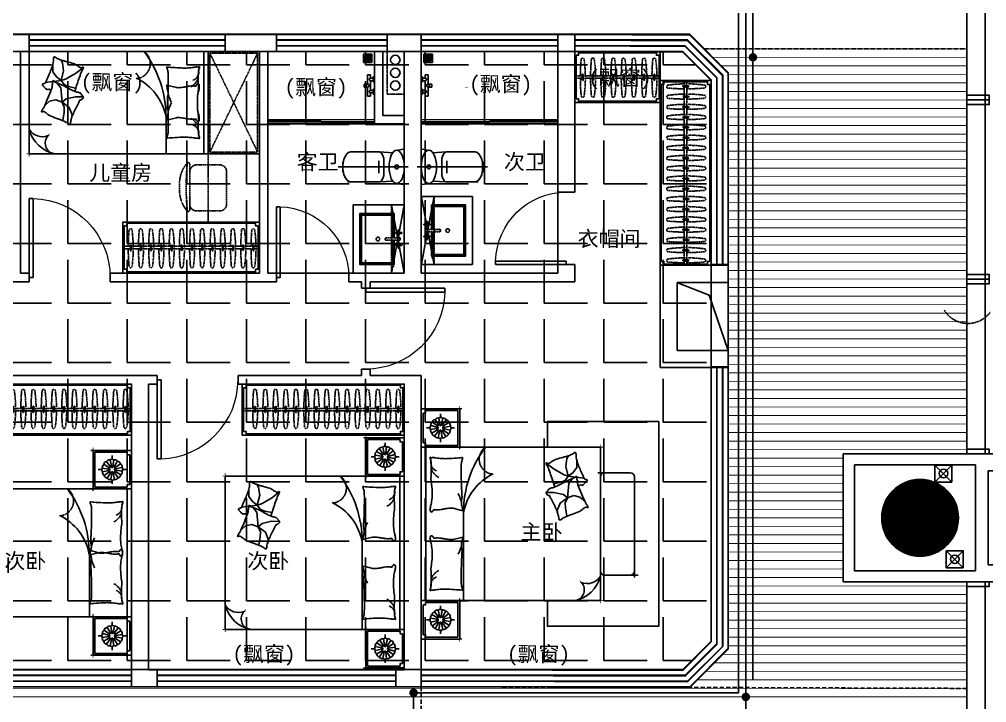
# Model space of a CAD drawing. Extents: x -284868 to 304789, y -137694 to 137894.
# Drawn here: x 17579 to 28925, y -31410 to -23398 of the extents above; entities that cross this region are included whole.
import ezdxf
from ezdxf.enums import TextEntityAlignment as Align

# ---------------------------------------------------------------- set-up
doc = ezdxf.new("R2010")
doc.units = 0
for name, pattern in [('AX-COMP-140B（200）$0$1#comfort_plan$0$DASH', [0.35, 0.25, -0.1]), ('AX-COMP-140B（200）$0$DASH', [0.35, 0.25, -0.1]), ('AX-COMP140B-Fur$0$AX-COMP140B-Fur$0$CONTINOUS', [0]), ('AX-COMP140B-Fur$0$AX-COMP140B-Fur$0$DASH', [0.35, 0.25, -0.1]), ('AX-COMP140B-Fur$0$AX-COMP140B-Fur$0$XU-140-SF-N1$0$DASH', [0.35, 0.25, -0.1]), ('AX-CORE140A-Fur$0$AX-CORE140A-Fur$0$D-140T-4P（2）家具$0$DASH', [0.35, 0.25, -0.1]), ('DASH', [0.35, 0.25, -0.1]), ('DASHDOT', [1, 0.5, -0.25, 0, -0.25]), ('DASHED', [0.75, 0.5, -0.25])]:
    doc.linetypes.add(name, pattern=pattern)
doc.layers.get('0').update_dxf_attribs({"linetype": 'CONTINUOUS'})
for name, color, linetype in [('0-墙', 4, 'CONTINUOUS'), ('0-底图', 251, 'CONTINUOUS'), ('0-建筑外轮廓', 8, 'CONTINUOUS'), ('0-建筑柱体', 251, 'CONTINUOUS'), ('0-消防栓(给排水)', 9, 'CONTINUOUS'), ('0-窗', 11, 'CONTINUOUS'), ('0-非设计区域', 251, 'CONTINUOUS'), ('C-天花灯具', 3, 'CONTINUOUS'), ('WIRE-照明', 130, 'CONTINUOUS')]:
    doc.layers.add(name, color=color, linetype=linetype)
doc.styles.add('_TCH_DYN', font='')
doc.styles.add('_TCH_WINDOW', font='simplex.shx', dxfattribs={"height": 3.5, "bigfont": 'hztxt.shx'})
doc.styles.get('_TCH_DYN').set_extended_font_data('SimSun')

# ---------------------------------------------------------------- blocks, each defined once
blk = doc.blocks.new('1330000110023AX-COMP140B-Fur$0$AX-COMP140B-Fur$0$111110111022110811071652A$C643C1FD2053066')
for points in [[(28, 343, -0.263368), (0, 361, -0.494818), (9, 380, -0.049225), (27, 382, -0.036831), (51, 380, -0.031893), (89, 372, 0.035782), (122, 365, 0.032941), (212, 359, 0.026564), (323, 365, 0.017905), (361, 370, -0.033397), (381, 373, -0.03204), (418, 372, 0.018442), (482, 369, 0.010837), (547, 370, 0.014624), (595, 373, 0.111249), (618, 380, -0.153708), (635, 384, -0.076444), (642, 382, -0.215512), (644, 380, -0.585858), (641, 377, 0.363489), (636, 375, 0.191716), (636, 363, -0.129675), (638, 346, -0.01735), (635, 330, 0.019326), (633, 315, 0.018818), (626, 246, 0.021828), (625, 187, 0.006204), (627, 153, 0.001963), (633, 46, 0.028341), (637, 10, -0.117014), (636, 1, -0.36606), (635, 0, -0.03973), (621, 3, -0.048309), (608, 8, 0.062981), (597, 12, 0.04058), (574, 16, 0.014345), (507, 18, 0.005484), (381, 17, 0.007153), (285, 14, 0.008762), (243, 12, -0.008153), (197, 9, -0.06251), (140, 13, 0.078669), (94, 15, 0.047825), (72, 10, -0.034494), (41, 3, -0.023571), (16, 0, -0.510228), (15, 1), (22, 31), (43, 114, 0.073041), (45, 133, 0.023305), (39, 194, 0.018299), (35, 217, -0.01097), (28, 255, -0.042281), (25, 290, -0.027201), (28, 343)], [(502, 369, 0.027842), (478, 358, 0.048685), (466, 350, 0.023666), (438, 326, 0.031223), (419, 305, 0.046801), (413, 297, 0.023191), (405, 281)], [(584, 375, 0.088153), (549, 371, 0.088153), (518, 356, 0.077547), (496, 334, 0.077547), (482, 307)], [(118, 16, 0.009729), (146, 25, 0.009729), (173, 35, 0.007971), (194, 44, 0.007971), (216, 54)]]:
    blk.add_lwpolyline(points, format="xyb")
blk = doc.blocks.new('1330000110023AX-COMP140B-Fur$0$AX-COMP140B-Fur$0$111110111022110811071652A$C5A527934052065')
for p, q in [((123, 492), (194, 399)), ((469, 493), (467, 400)), ((194, 399), (262, 281)), ((347, 321), (365, 401)), ((467, 400), (491, 290)), ((593, 327), (678, 361)), ((678, 361), (700, 358)), ((70, 248), (37, 230)), ((162, 260), (70, 248)), ((278, 232), (162, 260)), ((278, 232), (233, 175)), ((262, 281), (278, 232)), ((278, 232), (329, 269)), ((278, 232), (288, 147)), ((329, 269), (347, 321)), ((531, 243), (364, 226)), ((491, 290), (531, 243)), ((531, 243), (503, 169)), ((531, 243), (593, 327)), ((531, 243), (591, 268)), ((591, 268), (653, 265)), ((653, 265), (741, 250)), ((741, 250), (744, 244)), ((174, 132), (91, 132)), ((233, 175), (174, 132)), ((290, 134), (301, 49)), ((319, 194), (308, 186)), ((364, 226), (319, 194)), ((503, 169), (521, 95)), ((521, 95), (570, 39))]:
    blk.add_line(p, q)
blk.add_lwpolyline([(405, 392, -0.025626), (395, 394, -0.0108), (278, 432, -0.00456), (199, 460, -0.01125), (168, 472, -0.069394), (151, 482, 0.079756), (136, 490, 0.106399), (123, 492, 0.328642), (119, 489, 0.299547), (121, 483, -0.189917), (126, 475, -0.033518), (127, 466, -0.075627), (127, 462, -0.053489), (124, 455, -0.017838), (113, 435, -0.038394), (98, 413, 0.059529), (88, 399, 0.035943), (79, 375, 0.011245), (56, 298, 0.006203), (47, 262, -0.010783), (41, 242, -0.019485), (37, 230, -0.005062), (19, 184, -0.101392), (4, 162, 0.223768), (0, 150, 0.25558), (3, 145, 0.081563), (17, 141, 0.071805), (32, 141, -0.069985), (48, 141, -0.03546), (102, 129, -0.029432), (164, 107, -0.001554), (194, 94, 0.00152), (224, 81, 0.004735), (256, 67, -0.00382), (296, 51, -0.296001), (315, 22, 0.649774), (335, 14, 0.02319), (339, 18, -0.0288), (342, 21, -0.005727), (348, 27, 0.004358), (356, 33, 0.027528), (371, 49, 0.046214), (379, 59, 0.194121), (381, 74, -0.133719), (382, 96, -0.005779), (389, 115, -0.008882)], format="xyb")
blk.add_lwpolyline([(770, 299, 0.101392), (787, 321, -0.223768), (792, 332, -0.25558), (790, 337, -0.081563), (776, 342, -0.071805), (761, 344, 0.069985), (745, 345, 0.03546), (693, 361, 0.029432), (632, 388, 0.001554), (603, 403, -0.00152), (574, 418, -0.004735), (543, 434, 0.00382), (505, 453, 0.296001), (488, 484, 0.265444), (469, 493, -0.02319), (465, 489, 0.0288), (461, 486, 0.005727), (455, 482, -0.004358), (447, 475, -0.027528), (430, 461, -0.046214), (422, 452, -0.194121), (418, 437, 0.133719), (415, 415, 0.011505), (399, 377, 0.008882), (375, 329, 0.012426), (341, 267, -0.033612), (330, 244), (309, 193), (293, 154, 0.224341), (280, 142, -0.722772), (280, 134, -0.103513), (283, 134, 0.053465), (290, 134, 0.030109), (311, 130, -0.031436), (331, 126, -0.05324), (344, 125, 0.05518), (357, 125, 0.056271), (380, 119, 0.0108), (493, 73, 0.00456), (570, 39, 0.01125), (600, 24, 0.069394), (616, 12, -0.079756), (631, 3, -0.106399), (644, 0, -0.328642), (647, 3, -0.299547), (646, 9, 0.189917), (641, 17, 0.033518), (641, 26, 0.075627), (642, 30, 0.053489), (645, 37, 0.017838), (657, 56, 0.038394), (675, 77, -0.059529), (685, 91, -0.035943), (696, 113, -0.011245), (725, 189, -0.006203), (737, 224, 0.010783), (744, 244, 0.019485), (749, 255, 0.005062)], format="xyb", close=True)
blk = doc.blocks.new('1330000110023AX-COMP140B-Fur$0$AX-COMP140B-Fur$0$111110111022110811071652cdx床头灯2.0055068')
for p, q in [((-7, 42), (-18, 116)), ((0, 122), (0, 165)), ((10, 42), (27, 114)), ((-122, 0), (-165, 0)), ((-42, 10), (-114, 27)), ((-35, 25), (-95, 69)), ((-22, 37), (-61, 100)), ((-19, 0), (-38, 0)), ((0, 19), (0, 38)), ((19, 0), (38, 0)), ((25, 35), (69, 95)), ((37, 22), (100, 61)), ((42, 7), (116, 18)), ((122, 0), (165, 0)), ((-42, -7), (-116, -18)), ((-37, -22), (-100, -61)), ((-25, -35), (-69, -95)), ((-27, -114), (-10, -42)), ((0, -19), (0, -38)), ((19, -114), (7, -42)), ((63, -99), (23, -36)), ((35, -25), (96, -67)), ((42, -10), (114, -26)), ((0, -122), (0, -165))]:
    blk.add_line(p, q)
for points in [[(0, 165), (0, 122)], [(-165, 0), (-122, 0)], [(165, 0), (122, -2)], [(0, -165), (0, -122)]]:
    blk.add_lwpolyline(points)
for radius in [42.9, 38.2]:
    blk.add_circle((0, 0), radius)
for centre, start, end in [((-28, 77), 75.4809, 145.0445), ((3, 82), 52.9809, 122.5445), ((34, 75), 30.4809, 100.0445), ((-82, 3), 142.9809, 212.5445), ((-75, 34), 120.4809, 190.0445), ((-56, 60), 97.9809, 167.5445), ((60, 56), 7.9809, 77.5445), ((77, 28), 345.4809, 55.0445), ((82, -3), 322.9809, 32.5445), ((-77, -28), 165.4809, 235.0445), ((-60, -56), 187.9809, 257.5445), ((-34, -75), 210.4809, 280.0445), ((28, -77), 255.4809, 325.0445), ((56, -60), 277.9809, 347.5445), ((75, -34), 300.4809, 10.0445), ((-3, -82), 232.9809, 302.5445)]:
    blk.add_arc(centre, 40.1, start, end)
blk = doc.blocks.new('1330000110023AX-COMP140B-Fur$0$AX-COMP140B-Fur$0$111110111022110811071652cdx床尾凳056069')
for p, q in [((-550, 0), (-673, 0)), ((-600, -50), (-600, 28)), ((550, 0), (-550, 0)), ((-600, -50), (-600, -350)), ((600, -50), (600, -350)), ((550, -400), (-550, -400)), ((550, -400), (628, -400)), ((600, -350), (600, -443))]:
    blk.add_line(p, q)
for centre, start, end in [((-550, -50), 90, 180), ((550, -50), 0, 90), ((-550, -350), 180, 270), ((550, -350), 270, 0)]:
    blk.add_arc(centre, 50, start, end)
blk = doc.blocks.new('*U226')
for p, q in [((-900, 0), (-1350, 0)), ((-1350, 0), (-1350, -450)), ((1350, 0), (-1350, 0)), ((-900, 0), (900, 0)), ((-900, -2100), (-900, 0)), ((-900, -450), (-900, 0)), ((-1330, -50), (-1330, -430)), ((-920, -430), (-920, -50)), ((-900, -52), (900, -52)), ((900, 0), (900, -2100)), ((900, -450), (900, 0)), ((900, 0), (1350, 0)), ((920, -430), (920, -50)), ((1330, -50), (1330, -430)), ((1350, 0), (1350, -450)), ((-1350, -450), (-900, -450)), ((-1330, -430), (-920, -430)), ((1350, -450), (900, -450)), ((1330, -430), (920, -430)), ((900, -2100), (-900, -2100))]:
    blk.add_line(p, q)
at = {"linetype": 'AX-COMP140B-Fur$0$AX-COMP140B-Fur$0$CONTINOUS', "ltscale": 2.5}
blk.add_line((-900, -494), (130, -494), dxfattribs=at)
for points in [[(-1300, -20), (-1300, -50), (-1330, -50)], [(-950, -20), (-1300, -20)], [(-950, -20), (-950, -50), (-920, -50)], [(950, -20), (950, -50), (920, -50)], [(950, -20), (1300, -20)], [(1300, -20), (1300, -50), (1330, -50)], [(-900, -1480), (-1200, -1480), (-1200, -2785), (-1200, -2785), (0, -2785)], [(900, -1480), (1200, -1480), (1200, -2785), (1200, -2785), (0, -2785)]]:
    blk.add_lwpolyline(points)
for points in [[(-1350, -333, 0, 18, 0), (-1350, -479, 10, 10, 0)], [(1350, -333, 0, 18, 0), (1350, -479, 10, 10, 0)], [(-1381, -450, 10, 0, 0), (-1203, -450, 10, 10, 0)], [(-873, -450, 18, 0, 0), (-1032, -450, 10, 10, 0)], [(-900, -350, 0, 10, 0), (-900, -478, 10, 10, 0)], [(873, -450, 18, 0, 0), (1032, -450, 10, 10, 0)], [(900, -350, 0, 10, 0), (900, -478, 10, 10, 0)], [(1381, -450, 10, 0, 0), (1203, -450, 10, 10, 0)], [(-668, -1859, 10, 0, -0.374242), (-834, -1895, 10, 10, 2.21586)], [(-686, -1864, 10, 0, 0.177019), (-693, -1996, 10, 10, -2.21586)], [(-900, -1959, 0, 10, 0), (-900, -2130, 10, 10, 0)], [(900, -2005, 0, 10, 0), (900, -2130, 10, 10, 0)], [(-775, -2100, 0, 10, 0), (-930, -2100, 10, 10, 0)], [(658, -2100, 0, 10, 0), (930, -2100, 10, 10, 0)]]:
    blk.add_lwpolyline(points, format="xyseb")
for centre, radius, start, end in [((129, -1776), 1282, 53.023, 89.9651), ((11, -1125), 642, 25.9211, 79.3154), ((-516, -1721), 392, 191.3017, 255.6434), ((-774, -1782), 130, 193.5613, 311.455), ((-519, -1945), 181, 157.7938, 238.8167)]:
    blk.add_arc(centre, radius, start, end, dxfattribs=at)
at = {"linetype": 'AX-COMP140B-Fur$0$AX-COMP140B-Fur$0$XU-140-SF-N1$0$DASH', "ltscale": 2.5}
blk.add_arc((758, -855), 176, 36.1213, 174.8116, dxfattribs=at)
at = {"xscale": -1}
for name, p in [('1330000110023AX-COMP140B-Fur$0$AX-COMP140B-Fur$0$111110111022110811071652cdx床头灯2.0055068', (-1125, -225)), ('1330000110023AX-COMP140B-Fur$0$AX-COMP140B-Fur$0$111110111022110811071652A$C643C1FD2053066', (-140, -486)), ('1330000110023AX-COMP140B-Fur$0$AX-COMP140B-Fur$0$111110111022110811071652A$C5A527934052065', (836, -1956)), ('1330000110023AX-COMP140B-Fur$0$AX-COMP140B-Fur$0$111110111022110811071652cdx床尾凳056069', (0, -2100))]:
    blk.add_blockref(name, p, dxfattribs=at)
for name, p in [('1330000110023AX-COMP140B-Fur$0$AX-COMP140B-Fur$0$111110111022110811071652A$C643C1FD2053066', (140, -486)), ('1330000110023AX-COMP140B-Fur$0$AX-COMP140B-Fur$0$111110111022110811071652cdx床头灯2.0055068', (1125, -225))]:
    blk.add_blockref(name, p)
blk = doc.blocks.new('*U233')
for p, q in [((-900, 0), (-1350, 0)), ((-1350, 0), (-1350, -450)), ((1350, 0), (-1350, 0)), ((-900, 0), (900, 0)), ((-900, -2100), (-900, 0)), ((-900, -450), (-900, 0)), ((-1330, -50), (-1330, -430)), ((-920, -430), (-920, -50)), ((-900, -52), (900, -52)), ((900, 0), (900, -2100)), ((900, -450), (900, 0)), ((900, 0), (1350, 0)), ((920, -430), (920, -50)), ((1330, -50), (1330, -430)), ((1350, 0), (1350, -450)), ((-1350, -450), (-900, -450)), ((-1330, -430), (-920, -430)), ((1350, -450), (900, -450)), ((1330, -430), (920, -430)), ((900, -2100), (-900, -2100))]:
    blk.add_line(p, q)
at = {"linetype": 'AX-COMP140B-Fur$0$AX-COMP140B-Fur$0$CONTINOUS', "ltscale": 2.5}
blk.add_line((-900, -494), (130, -494), dxfattribs=at)
for points in [[(-1300, -20), (-1300, -50), (-1330, -50)], [(-950, -20), (-1300, -20)], [(-950, -20), (-950, -50), (-920, -50)], [(950, -20), (950, -50), (920, -50)], [(950, -20), (1300, -20)], [(1300, -20), (1300, -50), (1330, -50)]]:
    blk.add_lwpolyline(points)
for points in [[(-1350, -333, 0, 18, 0), (-1350, -479, 10, 10, 0)], [(1350, -333, 0, 18, 0), (1350, -479, 10, 10, 0)], [(-1381, -450, 10, 0, 0), (-1203, -450, 10, 10, 0)], [(-873, -450, 18, 0, 0), (-1032, -450, 10, 10, 0)], [(-900, -350, 0, 10, 0), (-900, -478, 10, 10, 0)], [(873, -450, 18, 0, 0), (1032, -450, 10, 10, 0)], [(900, -350, 0, 10, 0), (900, -478, 10, 10, 0)], [(1381, -450, 10, 0, 0), (1203, -450, 10, 10, 0)], [(-668, -1859, 10, 0, -0.374242), (-834, -1895, 10, 10, 2.21586)], [(-686, -1864, 10, 0, 0.177019), (-693, -1996, 10, 10, -2.21586)], [(-900, -1959, 0, 10, 0), (-900, -2130, 10, 10, 0)], [(900, -2005, 0, 10, 0), (900, -2130, 10, 10, 0)], [(-775, -2100, 0, 10, 0), (-930, -2100, 10, 10, 0)], [(658, -2100, 0, 10, 0), (930, -2100, 10, 10, 0)]]:
    blk.add_lwpolyline(points, format="xyseb")
for centre, radius, start, end in [((129, -1776), 1282, 53.023, 89.9651), ((11, -1125), 642, 25.9211, 79.3154), ((-516, -1721), 392, 191.3017, 255.6434), ((-774, -1782), 130, 193.5613, 311.455), ((-519, -1945), 181, 157.7938, 238.8167)]:
    blk.add_arc(centre, radius, start, end, dxfattribs=at)
at = {"linetype": 'AX-COMP140B-Fur$0$AX-COMP140B-Fur$0$XU-140-SF-N1$0$DASH', "ltscale": 2.5}
blk.add_arc((758, -855), 176, 36.1213, 174.8116, dxfattribs=at)
at = {"xscale": -1}
for name, p in [('1330000110023AX-COMP140B-Fur$0$AX-COMP140B-Fur$0$111110111022110811071652cdx床头灯2.0055068', (-1125, -225)), ('1330000110023AX-COMP140B-Fur$0$AX-COMP140B-Fur$0$111110111022110811071652A$C643C1FD2053066', (-140, -486)), ('1330000110023AX-COMP140B-Fur$0$AX-COMP140B-Fur$0$111110111022110811071652A$C5A527934052065', (836, -1956))]:
    blk.add_blockref(name, p, dxfattribs=at)
for name, p in [('1330000110023AX-COMP140B-Fur$0$AX-COMP140B-Fur$0$111110111022110811071652A$C643C1FD2053066', (140, -486)), ('1330000110023AX-COMP140B-Fur$0$AX-COMP140B-Fur$0$111110111022110811071652cdx床头灯2.0055068', (1125, -225))]:
    blk.add_blockref(name, p)
blk = doc.blocks.new('13300142T2140sdf43dfgergf1217ghh165451564560402NEW2ffdfdfdsfsfe2322fadfadf03093088212A$C35C56D37')
at = {"linetype": 'DASH', "ltscale": 0.2}
for p, q in [((180, 76), (243, 95)), ((184, 64), (247, 83))]:
    blk.add_line(p, q, dxfattribs=at)
for centre, radius, start, end in [((664, -1375), 1554, 98.827, 106.1712), ((-460, 2299), 2347, 287.1469, 292.4323), ((416, 140), 22.5, 331.5297, 62.5104), ((22, 20), 22.5, 151.5297, 242.5104), ((664, -1375), 1554, 107.3266, 115.2131), ((-460, 2299), 2347, 281.6078, 286.3821), ((186, 71), 7.48, 140.9975, 253.0426), ((243, 89), 6.43, 302.1071, 91.933)]:
    blk.add_arc(centre, radius, start, end, dxfattribs=at)
blk = doc.blocks.new('*U235')
at = {"linetype": 'DASH', "ltscale": 0.2}
for p, q in [((-15, 789), (-15, -1081)), ((15, 789), (15, -1081))]:
    blk.add_line(p, q, dxfattribs=at)
for points in [[(-300, 804), (-300, -1096), (300, -1096), (300, 804), (-300, 804)], [(-255, -1081), (255, -1081), (255, -1051), (285, -1051), (285, 759), (255, 759), (255, 789), (-255, 789), (-255, 759), (-285, 759), (-285, -1051), (-255, -1051), (-255, -1081)]]:
    blk.add_lwpolyline(points)
at = {"rotation": 343.0620202558109}
for p in [(-225, 720), (-225, 600), (-225, 480), (-225, 360), (-225, 240), (-225, 120), (-225, 0), (-225, -120), (-225, -240), (-225, -360), (-225, -480), (-225, -600), (-225, -720), (-225, -840), (-225, -960)]:
    blk.add_blockref('13300142T2140sdf43dfgergf1217ghh165451564560402NEW2ffdfdfdsfsfe2322fadfadf03093088212A$C35C56D37', p, dxfattribs=at)
blk = doc.blocks.new('*U321')
for p, q in [((-375, 280), (375, 280)), ((-175, -351), (-175, -385)), ((0, -440), (-60, -440)), ((0, -440), (60, -440))]:
    blk.add_line(p, q)
at = {"ltscale": 10}
for p, q in [((-208, 269), (-194, 185)), ((-198, 280), (198, 280)), ((0, 327), (0, -496)), ((208, 269), (194, 185)), ((-166, 145), (-175, -11)), ((166, 145), (175, -11)), ((-100, 40), (100, 40)), ((0, 26), (0, -64)), ((-175, -12), (-175, -351)), ((-72, -19), (72, -19)), ((-44, -19), (44, -19)), ((175, -12), (175, -351))]:
    blk.add_line(p, q, dxfattribs=at)
for points in [[(-175, -385, 10, 0, 0), (-175, -297, 10, 10, 0)], [(175, -385, 10, 0, 0), (175, -297, 10, 10, 0)]]:
    blk.add_lwpolyline(points, format="xyseb")
blk.add_circle((0, 191), 22.8, dxfattribs=at)
for centre, start, end in [((-198, 270), 90, 184.8886), ((198, 270), 355.1114, 90)]:
    blk.add_arc(centre, 10.4, start, end, dxfattribs=at)
at = {"ltscale": 10, "extrusion": (0, 0, -1)}
for centre, major_axis, ratio, start_param, end_param in [((0, 191), (195, 0), 0.456392, 3.141593, 6.283185), ((1, -12), (-175, 3), 0.369842, 2.169272, 3.218057)]:
    blk.add_ellipse(centre, major_axis=major_axis, ratio=ratio, start_param=start_param, end_param=end_param, dxfattribs=at)
at = {"ltscale": 10}
for centre, major_axis, ratio, start_param, end_param in [((0, 191), (195, 0), 0.456392, 3.141593, 6.283185), ((-1, -12), (175, 3), 0.369842, 2.169272, 3.218057), ((0, -351), (-175, 0), 0.507463, 0, 3.141593)]:
    blk.add_ellipse(centre, major_axis=major_axis, ratio=ratio, start_param=start_param, end_param=end_param, dxfattribs=at)
blk = doc.blocks.new('*U320')
at = {"linetype": 'AX-COMP-140B（200）$0$1#comfort_plan$0$DASH'}
for p, q in [((-200, 130), (-200, 280)), ((-200, 280), (600, 280)), ((600, 130), (-200, 280)), ((-200, 130), (600, 280)), ((600, 280), (600, 130)), ((600, 130), (-200, 130))]:
    blk.add_line(p, q, dxfattribs=at)
for p, q in [((-200, 280), (-200, -320)), ((600, 280), (-200, 280)), ((125, 218), (125, 250)), ((125, 250), (135, 250)), ((135, 218), (135, 250)), ((265, 218), (265, 250)), ((275, 250), (265, 250)), ((275, 218), (275, 250)), ((600, -320), (600, 280)), ((-105, 140), (-125, 160)), ((125, 218), (93, 218)), ((93, 218), (93, 208)), ((125, 208), (93, 208)), ((125, 208), (125, 177)), ((125, 177), (135, 177)), ((135, 218), (166, 218)), ((135, 208), (166, 208)), ((135, 208), (135, 177)), ((166, 218), (166, 208)), ((265, 218), (234, 218)), ((234, 218), (234, 208)), ((265, 208), (234, 208)), ((265, 208), (265, 177)), ((275, 177), (265, 177)), ((275, 218), (307, 218)), ((275, 208), (307, 208)), ((275, 208), (275, 177)), ((307, 218), (307, 208)), ((480, 140), (500, 160)), ((-80, -220), (-100, -240)), ((480, -220), (500, -240)), ((-200, -320), (600, -320))]:
    blk.add_line(p, q)
at = {"linetype": 'AX-COMP-140B（200）$0$DASH'}
for p, q in [((186, 218), (186, 71)), ((214, 71), (214, 218))]:
    blk.add_line(p, q, dxfattribs=at)
for points in [[(186, 160), (-100, 160), (-100, -240), (500, -240), (500, 160), (214, 160)], [(186, 140), (-80, 140), (-80, -220), (480, -220), (480, 140), (214, 140)]]:
    blk.add_lwpolyline(points)
blk.add_circle((200, -29), 21.4, dxfattribs=at)
for centre, start, end in [((130, 213), 107.0027, 162.9973), ((130, 213), 17.0027, 72.9973), ((270, 213), 107.0027, 162.9973), ((270, 213), 17.0027, 72.9973), ((130, 213), 197.0027, 252.9973), ((130, 213), 287.0027, 342.9973), ((270, 213), 197.0027, 252.9973), ((270, 213), 287.0027, 342.9973)]:
    blk.add_arc(centre, 17.1, start, end, dxfattribs=at)
for centre, radius, start, end in [((200, 213), 20, 315.9573, 224.0427), ((200, 218), 14.4, 0, 180), ((200, 69), 14.5, 173.574, 6.426)]:
    blk.add_arc(centre, radius, start, end)
blk = doc.blocks.new('*U241')
for p, q in [((-300, -920), (-300, 330)), ((-250, 330), (-300, 330)), ((-275, -295), (-275, 330)), ((-275, 330), (-267, 330)), ((-267, 330), (-267, -295)), ((-250, -920), (-250, 330)), ((550, 330), (-250, 330)), ((550, -920), (550, 330)), ((-283, -295), (-283, -920)), ((-283, -295), (-275, -295)), ((-275, -920), (-275, -295)), ((-267, -295), (-275, -295)), ((420, -790), (420, -890)), ((420, -790), (520, -790)), ((520, -890), (520, -790)), ((25, -840), (25, -875)), ((132, -840), (25, -840)), ((63, -875), (25, -875)), ((48, -920), (48, -905)), ((108, -905), (48, -905)), ((63, -905), (63, -875)), ((93, -905), (93, -875)), ((207, -875), (93, -875)), ((108, -920), (108, -905)), ((167, -798), (132, -798)), ((132, -823), (132, -798)), ((167, -823), (132, -823)), ((132, -828), (132, -840)), ((167, -828), (132, -828)), ((134, -828), (134, -823)), ((165, -828), (165, -823)), ((167, -823), (167, -798)), ((167, -828), (167, -840)), ((275, -840), (167, -840)), ((192, -920), (192, -905)), ((192, -905), (252, -905)), ((207, -905), (207, -875)), ((275, -875), (237, -875)), ((237, -905), (237, -875)), ((252, -920), (252, -905)), ((275, -840), (275, -875)), ((520, -890), (420, -890)), ((515, -840), (425, -840)), ((440, -874), (440, -806)), ((460, -884), (460, -796)), ((480, -884), (480, -796)), ((500, -874), (500, -806)), ((-250, -920), (-300, -920)), ((-283, -920), (-275, -920)), ((550, -920), (-250, -920)), ((108, -920), (48, -920)), ((192, -920), (108, -920)), ((192, -920), (252, -920))]:
    blk.add_line(p, q)
blk.add_circle((470, -840), 45)
for centre, radius, start, end in [((78, -875), 15, 0, 180), ((150, -840), 17.5, 180, 0), ((222, -875), 15, 0, 180)]:
    blk.add_arc(centre, radius, start, end)
blk = doc.blocks.new('1330000110023AX-COMP-140B（200）$0$111110111022110811071652CDX卫生间立管047060')
at = {"linetype": 'AX-COMP-140B（200）$0$1#comfort_plan$0$DASH', "ltscale": 0.2}
for p, q in [((-250, 105), (250, 105)), ((-250, 105), (-250, -95)), ((250, 105), (250, -95)), ((-250, -95), (250, -95))]:
    blk.add_line(p, q, dxfattribs=at)
for centre in [(-150, 0), (0, 0), (150, 0)]:
    blk.add_circle(centre, 55)
blk = doc.blocks.new('*U240')
for p, q in [((550, 80), (550, 330)), ((650, -20), (650, 330)), ((550, 80), (-200, 80)), ((-200, -20), (650, -20))]:
    blk.add_line(p, q)
at = {"extrusion": (0, 0, -1), "zscale": -1}
blk.add_blockref('1330000110023AX-COMP-140B（200）$0$111110111022110811071652CDX卫生间立管047060', (-50, 225), dxfattribs=at)
blk = doc.blocks.new('*U239')
at = {"linetype": 'DASH', "ltscale": 0.2}
for p, q in [((-15, 489), (-15, -964)), ((15, 489), (15, -964))]:
    blk.add_line(p, q, dxfattribs=at)
for points in [[(-300, 504), (-300, -979), (300, -979), (300, 504), (-300, 504)], [(-255, -964), (255, -964), (255, -934), (285, -934), (285, 459), (255, 459), (255, 489), (-255, 489), (-255, 459), (-285, 459), (-285, -934), (-255, -934), (-255, -964)]]:
    blk.add_lwpolyline(points)
at = {"rotation": 343.0620202558109}
for p in [(-225, 420), (-225, 300), (-225, 180), (-225, 60), (-225, -60), (-225, -180), (-225, -300), (-225, -420), (-225, -540), (-225, -660), (-225, -780), (-225, -900)]:
    blk.add_blockref('13300142T2140sdf43dfgergf1217ghh165451564560402NEW2ffdfdfdsfsfe2322fadfadf03093088212A$C35C56D37', p, dxfattribs=at)
blk = doc.blocks.new('*U222')
at = {"linetype": 'DASH', "ltscale": 0.2}
for p, q in [((-15, 992), (-15, 19)), ((15, 992), (15, 19))]:
    blk.add_line(p, q, dxfattribs=at)
for points in [[(-300, 1007), (-300, 4), (300, 4), (300, 1007), (-300, 1007)], [(-255, 19), (255, 19), (255, 49), (285, 49), (285, 962), (255, 962), (255, 992), (-255, 992), (-255, 962), (-285, 962), (-285, 49), (-255, 49), (-255, 19)]]:
    blk.add_lwpolyline(points)
at = {"rotation": 343.0620202558109}
for p in [(-225, 923), (-225, 803), (-225, 683), (-225, 563), (-225, 443), (-225, 323), (-225, 203), (-225, 83)]:
    blk.add_blockref('13300142T2140sdf43dfgergf1217ghh165451564560402NEW2ffdfdfdsfsfe2322fadfadf03093088212A$C35C56D37', p, dxfattribs=at)
blk = doc.blocks.new('*U245')
at = {"linetype": 'DASH', "ltscale": 0.2}
for p, q in [((-15, 1306), (-15, -831)), ((15, 1306), (15, -831))]:
    blk.add_line(p, q, dxfattribs=at)
for points in [[(-300, 1321), (-300, -846), (300, -846), (300, 1321), (-300, 1321)], [(-255, -831), (255, -831), (255, -801), (285, -801), (285, 1276), (255, 1276), (255, 1306), (-255, 1306), (-255, 1276), (-285, 1276), (-285, -801), (-255, -801), (-255, -831)]]:
    blk.add_lwpolyline(points)
at = {"rotation": 343.0620202558109}
for p in [(-225, 1237), (-225, 1117), (-225, 997), (-225, 877), (-225, 757), (-225, 637), (-225, 517), (-225, 397), (-225, 277), (-225, 157), (-225, 37), (-225, -83), (-225, -203), (-225, -323), (-225, -443), (-225, -563), (-225, -683), (-225, -803)]:
    blk.add_blockref('13300142T2140sdf43dfgergf1217ghh165451564560402NEW2ffdfdfdsfsfe2322fadfadf03093088212A$C35C56D37', p, dxfattribs=at)
blk = doc.blocks.new('*U242')
for p, q in [((-300, -920), (-300, 680)), ((-250, 680), (-300, 680)), ((-275, -120), (-275, 680)), ((-275, 680), (-267, 680)), ((-267, 680), (-267, -120)), ((-250, -920), (-250, 680)), ((550, 680), (-250, 680)), ((550, -920), (550, 680)), ((-283, -120), (-283, -920)), ((-283, -120), (-275, -120)), ((-275, -920), (-275, -120)), ((-267, -120), (-275, -120)), ((420, -790), (420, -890)), ((420, -790), (520, -790)), ((520, -890), (520, -790)), ((25, -840), (25, -875)), ((132, -840), (25, -840)), ((63, -875), (25, -875)), ((48, -920), (48, -905)), ((108, -905), (48, -905)), ((63, -905), (63, -875)), ((93, -905), (93, -875)), ((207, -875), (93, -875)), ((108, -920), (108, -905)), ((167, -798), (132, -798)), ((132, -823), (132, -798)), ((167, -823), (132, -823)), ((132, -828), (132, -840)), ((167, -828), (132, -828)), ((134, -828), (134, -823)), ((165, -828), (165, -823)), ((167, -823), (167, -798)), ((167, -828), (167, -840)), ((275, -840), (167, -840)), ((192, -920), (192, -905)), ((192, -905), (252, -905)), ((207, -905), (207, -875)), ((275, -875), (237, -875)), ((237, -905), (237, -875)), ((252, -920), (252, -905)), ((275, -840), (275, -875)), ((520, -890), (420, -890)), ((515, -840), (425, -840)), ((440, -874), (440, -806)), ((460, -884), (460, -796)), ((480, -884), (480, -796)), ((500, -874), (500, -806)), ((-250, -920), (-300, -920)), ((-283, -920), (-275, -920)), ((550, -920), (-250, -920)), ((108, -920), (48, -920)), ((192, -920), (108, -920)), ((192, -920), (252, -920))]:
    blk.add_line(p, q)
blk.add_circle((470, -840), 45)
for centre, radius, start, end in [((78, -875), 15, 0, 180), ((150, -840), 17.5, 180, 0), ((222, -875), 15, 0, 180)]:
    blk.add_arc(centre, radius, start, end)
blk = doc.blocks.new('*U230')
for p, q in [((-600, 0), (600, 0)), ((-600, -2100), (-600, 0)), ((-600, -52), (600, -52)), ((600, 0), (600, -2100)), ((600, -2100), (-600, -2100))]:
    blk.add_line(p, q)
at = {"linetype": 'AX-COMP140B-Fur$0$AX-COMP140B-Fur$0$CONTINOUS', "ltscale": 2.5}
blk.add_line((-600, -494), (-170, -494), dxfattribs=at)
for points in [[(-368, -1859, 10, 0, -0.374242), (-534, -1895, 10, 10, 2.21586)], [(-386, -1864, 10, 0, 0.177019), (-393, -1996, 10, 10, -2.21586)], [(-600, -1959, 0, 10, 0), (-600, -2130, 10, 10, 0)], [(600, -2005, 0, 10, 0), (600, -2130, 10, 10, 0)], [(-475, -2100, 0, 10, 0), (-630, -2100, 10, 10, 0)], [(358, -2100, 0, 10, 0), (630, -2100, 10, 10, 0)]]:
    blk.add_lwpolyline(points, format="xyseb")
for centre, radius, start, end in [((-171, -1776), 1282, 53.023, 89.9651), ((-289, -1125), 642, 25.9211, 79.3154), ((-216, -1721), 392, 191.3017, 255.6434), ((-474, -1782), 130, 193.5613, 311.455), ((-219, -1945), 181, 157.7938, 238.8167)]:
    blk.add_arc(centre, radius, start, end, dxfattribs=at)
at = {"linetype": 'AX-COMP140B-Fur$0$AX-COMP140B-Fur$0$XU-140-SF-N1$0$DASH', "ltscale": 2.5}
blk.add_arc((458, -855), 176, 36.1213, 174.8116, dxfattribs=at)
at = {"xscale": -1}
for name, p in [('1330000110023AX-COMP140B-Fur$0$AX-COMP140B-Fur$0$111110111022110811071652A$C643C1FD2053066', (220, -486)), ('1330000110023AX-COMP140B-Fur$0$AX-COMP140B-Fur$0$111110111022110811071652A$C5A527934052065', (536, -1956))]:
    blk.add_blockref(name, p, dxfattribs=at)
blk.add_blockref('1330000110023AX-COMP140B-Fur$0$AX-COMP140B-Fur$0$111110111022110811071652A$C643C1FD2053066', (-220, -486))
blk = doc.blocks.new('*U238')
at = {"linetype": 'DASH', "ltscale": 0.2}
for p, q in [((-15, 389), (-15, -1181)), ((15, 389), (15, -1181))]:
    blk.add_line(p, q, dxfattribs=at)
for points in [[(-300, 404), (-300, -1196), (300, -1196), (300, 404), (-300, 404)], [(-255, -1181), (255, -1181), (255, -1151), (285, -1151), (285, 359), (255, 359), (255, 389), (-255, 389), (-255, 359), (-285, 359), (-285, -1151), (-255, -1151), (-255, -1181)]]:
    blk.add_lwpolyline(points)
at = {"rotation": 343.0620202558109}
for p in [(-225, 320), (-225, 200), (-225, 80), (-225, -40), (-225, -160), (-225, -280), (-225, -400), (-225, -520), (-225, -640), (-225, -760), (-225, -880), (-225, -1000), (-225, -1120)]:
    blk.add_blockref('13300142T2140sdf43dfgergf1217ghh165451564560402NEW2ffdfdfdsfsfe2322fadfadf03093088212A$C35C56D37', p, dxfattribs=at)
blk = doc.blocks.new('*U231')
at = {"linetype": 'AX-CORE140A-Fur$0$AX-CORE140A-Fur$0$D-140T-4P（2）家具$0$DASH'}
for p, q in [((135, 369), (-135, 369)), ((216, -177), (216, 353)), ((-216, -90), (-216, 288)), ((336, 39), (336, 158)), ((135, -171), (-135, -171))]:
    blk.add_line(p, q, dxfattribs=at)
blk.add_lwpolyline([(-600, -301), (-600, 499), (0, 499), (0, -301), (-600, -301)], dxfattribs=at)
for centre, radius, start, end in [((-135, 288), 81, 89.9982, 179.9982), ((135, 288), 81, 359.9982, 89.9982), ((240, 353), 24, 112.6682, 179.9982), ((235, 365), 12, 40.7247, 112.6682), ((-2763, 88), 3021, 354.5983, 5.398), ((-43, 125), 379, 1.7633, 40.7247), ((-43, 51), 379, 319.2716, 358.2331), ((-135, -90), 81, 179.9982, 269.9982), ((135, -90), 81, 269.9982, 359.9982), ((240, -177), 24, 179.9982, 247.3282), ((235, -188), 12, 247.3282, 319.2716)]:
    blk.add_arc(centre, radius, start, end, dxfattribs=at)
blk = doc.blocks.new('*U229')
for p, q in [((-750, 0), (-1200, 0)), ((-1200, 0), (-1200, -450)), ((1200, 0), (-1200, 0)), ((-750, 0), (750, 0)), ((-750, -2100), (-750, 0)), ((-750, -450), (-750, 0)), ((-1180, -50), (-1180, -430)), ((-770, -430), (-770, -50)), ((-750, -52), (750, -52)), ((750, 0), (750, -2100)), ((750, -450), (750, 0)), ((750, 0), (1200, 0)), ((770, -430), (770, -50)), ((1180, -50), (1180, -430)), ((1200, 0), (1200, -450)), ((-1200, -450), (-750, -450)), ((-1180, -430), (-770, -430)), ((1200, -450), (750, -450)), ((1180, -430), (770, -430)), ((750, -2100), (-750, -2100))]:
    blk.add_line(p, q)
at = {"linetype": 'AX-COMP140B-Fur$0$AX-COMP140B-Fur$0$CONTINOUS', "ltscale": 2.5}
blk.add_line((-750, -494), (-20, -494), dxfattribs=at)
for points in [[(-1150, -20), (-1150, -50), (-1180, -50)], [(-800, -20), (-1150, -20)], [(-800, -20), (-800, -50), (-770, -50)], [(800, -20), (800, -50), (770, -50)], [(800, -20), (1150, -20)], [(1150, -20), (1150, -50), (1180, -50)]]:
    blk.add_lwpolyline(points)
for points in [[(-1200, -333, 0, 18, 0), (-1200, -479, 10, 10, 0)], [(1200, -333, 0, 18, 0), (1200, -479, 10, 10, 0)], [(-1231, -450, 10, 0, 0), (-1053, -450, 10, 10, 0)], [(-723, -450, 18, 0, 0), (-882, -450, 10, 10, 0)], [(-750, -350, 0, 10, 0), (-750, -478, 10, 10, 0)], [(723, -450, 18, 0, 0), (882, -450, 10, 10, 0)], [(750, -350, 0, 10, 0), (750, -478, 10, 10, 0)], [(1231, -450, 10, 0, 0), (1053, -450, 10, 10, 0)], [(-518, -1859, 10, 0, -0.374242), (-684, -1895, 10, 10, 2.21586)], [(-536, -1864, 10, 0, 0.177019), (-543, -1996, 10, 10, -2.21586)], [(-750, -1959, 0, 10, 0), (-750, -2130, 10, 10, 0)], [(750, -2005, 0, 10, 0), (750, -2130, 10, 10, 0)], [(-625, -2100, 0, 10, 0), (-780, -2100, 10, 10, 0)], [(508, -2100, 0, 10, 0), (780, -2100, 10, 10, 0)]]:
    blk.add_lwpolyline(points, format="xyseb")
for centre, radius, start, end in [((-21, -1776), 1282, 53.023, 89.9651), ((-139, -1125), 642, 25.9211, 79.3154), ((-366, -1721), 392, 191.3017, 255.6434), ((-624, -1782), 130, 193.5613, 311.455), ((-369, -1945), 181, 157.7938, 238.8167)]:
    blk.add_arc(centre, radius, start, end, dxfattribs=at)
at = {"linetype": 'AX-COMP140B-Fur$0$AX-COMP140B-Fur$0$XU-140-SF-N1$0$DASH', "ltscale": 2.5}
blk.add_arc((608, -855), 176, 36.1213, 174.8116, dxfattribs=at)
at = {"xscale": -1}
for name, p in [('1330000110023AX-COMP140B-Fur$0$AX-COMP140B-Fur$0$111110111022110811071652cdx床头灯2.0055068', (-975, -225)), ('1330000110023AX-COMP140B-Fur$0$AX-COMP140B-Fur$0$111110111022110811071652A$C643C1FD2053066', (40, -486)), ('1330000110023AX-COMP140B-Fur$0$AX-COMP140B-Fur$0$111110111022110811071652A$C5A527934052065', (686, -1956))]:
    blk.add_blockref(name, p, dxfattribs=at)
for name, p in [('1330000110023AX-COMP140B-Fur$0$AX-COMP140B-Fur$0$111110111022110811071652A$C643C1FD2053066', (-40, -486)), ('1330000110023AX-COMP140B-Fur$0$AX-COMP140B-Fur$0$111110111022110811071652cdx床头灯2.0055068', (975, -225))]:
    blk.add_blockref(name, p)
blk = doc.blocks.new('*U234')
at = {"linetype": 'AX-COMP140B-Fur$0$AX-COMP140B-Fur$0$DASH', "ltscale": 0.2}
for p, q in [((20, -580), (1180, -20)), ((20, -20), (1180, -580))]:
    blk.add_line(p, q, dxfattribs=at)
blk.add_lwpolyline([(0, 0), (1200, 0), (1200, -600), (0, -600)], close=True)
blk.add_lwpolyline([(20, -20), (1180, -20), (1180, -580), (20, -580)], close=True, dxfattribs=at)
blk = doc.blocks.new('133$WINLIB2D$00000001')
for points in [[(-0.5, 0.5), (-0.5, -0.5)], [(-0.5, 0.5), (0.5, 0.5)], [(0.5, -0.5), (0.5, 0.5)], [(0.5, 0.1667), (-0.5, 0.1667)], [(0.5, -0.1667), (-0.5, -0.1667)], [(-0.5, -0.5), (0.5, -0.5)]]:
    blk.add_lwpolyline(points)
blk = doc.blocks.new('133$DorLib2D$00000001')
for p, q in [((0.45, 0.975), (0.5, 0.975)), ((0.45, 0), (0.45, 0.975)), ((0.5, 0), (0.5, 0.975)), ((0.5, 0), (0.45, 0))]:
    blk.add_line(p, q)
at = {"lineweight": 13}
blk.add_arc((0.475, 0), 0.975, 91.4693, 180, dxfattribs=at)
blk = doc.blocks.new('A$C5ed5d99b')
for p, q in [((6450, 0), (6650, 0)), ((6650, 0), (6650, -200)), ((8950, -200), (8950, 0)), ((8950, 0), (9450, 0)), ((9450, 0), (9550, 0)), ((9550, 0), (9550, -200)), ((10850, -200), (10850, 0)), ((10850, 0), (11150, 0)), ((11150, 0), (11250, 0)), ((11250, 0), (11250, -200)), ((12850, -200), (12850, 0)), ((12850, 0), (13050, 0)), ((13050, 0), (13050, -1850)), ((13050, -1), (14401, -9)), ((13050, -67), (14373, -75)), ((14784, -486), (14373, -75)), ((14850, -458), (14401, -9)), ((6550, -200), (6550, -2800)), ((6650, -200), (6550, -200)), ((9350, -200), (8950, -200)), ((9350, -200), (9350, -2800)), ((9450, -200), (9450, -2800)), ((9550, -200), (9450, -200)), ((11050, -200), (10850, -200)), ((11050, -2800), (11050, -200)), ((11250, -2800), (11250, -200)), ((12850, -1850), (12850, -200)), ((13050, -134), (14345, -142)), ((13050, -201), (14317, -208)), ((14650, -541), (14317, -208)), ((14717, -514), (14345, -142)), ((14650, -541), (14650, -2708)), ((14717, -514), (14717, -2708)), ((14784, -486), (14784, -2708)), ((14850, -458), (14850, -2708)), ((12850, -1850, 0), (12850, -2700, 0)), ((13050, -1850), (12850, -1850)), ((12850, -2800), (12850, -2700)), ((12850, -2700), (13050, -2700)), ((13050, -2700), (13050, -2900)), ((14850, -2708), (14050, -2708)), ((14050, -2708), (14050, -3908)), ((14850, -2708), (14850, -2908)), ((6550, -2800), (6650, -2800)), ((6650, -2800), (6650, -2900)), ((7600, -2900), (7600, -2800)), ((7600, -2800), (9350, -2800)), ((9450, -2800), (9550, -2800)), ((10400, -2800, 0), (9550, -2800, 0)), ((9550, -2800), (9550, -2900)), ((10400, -2900), (10400, -2800)), ((10400, -2800), (10650, -2800)), ((11050, -2800), (10650, -2800)), ((12850, -2800), (11250, -2800)), ((6350, -2900), (6550, -2900)), ((6550, -2900), (6550, -2900)), ((6650, -2900), (6550, -2900)), ((9450, -2900), (7600, -2900)), ((9550, -2900), (9450, -2900)), ((10550, -2900), (10400, -2900)), ((10550, -2975), (10550, -2900)), ((10650, -2900), (10650, -2975)), ((11150, -2900), (10650, -2900)), ((13050, -2900), (11150, -2900)), ((14850, -2908), (14250, -2908)), ((14250, -2908), (14250, -3708)), ((10650, -2975), (10550, -2975)), ((14850, -3708), (14250, -3708)), ((14850, -3708), (14850, -3908)), ((10550, -4000), (10550, -3925)), ((10550, -3925), (10650, -3925)), ((10650, -3925), (10650, -4000)), ((14850, -3908), (14050, -3908)), ((14650, -3908), (14650, -7125)), ((14717, -3908), (14717, -7153)), ((14784, -3908), (14784, -7181)), ((14850, -3908), (14850, -7208)), ((6200, -4000), (7950, -4000)), ((7950, -4000), (8150, -4000)), ((8150, -4000), (8150, -4100)), ((9100, -4100), (9100, -4000)), ((9100, -4000), (10550, -4000)), ((11250, -4000), (10650, -4000)), ((11250, -4000), (11250, -7650)), ((7850, -4100), (6200, -4100)), ((7850, -4100), (7850, -7450)), ((8050, -4100), (8050, -7450)), ((8150, -4100), (8050, -4100)), ((10650, -4100), (9100, -4100)), ((11050, -4100), (10650, -4100)), ((11050, -4100), (11050, -7450)), ((14650, -7125), (14318, -7458)), ((14717, -7153), (14345, -7525)), ((14784, -7181), (14373, -7592)), ((14850, -7208), (14400, -7658)), ((7850, -7450), (5150, -7450)), ((8050, -7450), (8150, -7450)), ((8150, -7450), (8150, -7650)), ((10950, -7650), (10950, -7450)), ((10950, -7450), (11050, -7450)), ((14318, -7458), (11250, -7450)), ((14345, -7525), (11250, -7517)), ((14373, -7592), (11250, -7584)), ((7950, -7650), (5050, -7650)), ((8150, -7650), (7950, -7650)), ((11250, -7650), (10950, -7650)), ((14400, -7658), (11150, -7650))]:
    blk.add_line(p, q)
for points in [[(14850, -3708), (14628, -3058), (14248, -2908)], [(14850, -2908), (14850, -3708)]]:
    blk.add_lwpolyline(points)
for name, p, xscale, yscale, zscale in [('133$WINLIB2D$00000001', (7800, -100), 2299.999999999018, 200, 2299.999999999018), ('133$WINLIB2D$00000001', (10200, -100), -1299.999999999942, 200, -1299.999999999942), ('133$WINLIB2D$00000001', (12050, -100), -1600, 200, -1600), ('133$DorLib2D$00000001', (7125, -2850), -950, 950, -950), ('133$DorLib2D$00000001', (9975, -2850), -850, 850, 850), ('133$WINLIB2D$00000001', (6499, -7550), 2701.308176872437, 200, -2701.308176872437), ('133$WINLIB2D$00000001', (9550, -7550), 2799.999999998661, 200, -2799.999999998661)]:
    blk.add_blockref(name, p, dxfattribs=dict(xscale=xscale, yscale=yscale, zscale=zscale))
at = {"xscale": -1}
for name, p, rotation in [('*U230', (8750, -800, 0), 269.9986207715109), ('*U242', (12170, -750, 0), 270.0013356586533), ('*U321', (10770, -1554, 0), 270.0013358375528), ('*U320', (10770, -2600, 0), 270.0013358375528), ('*U239', (7346, -4400, 0), 270), ('*U235', (10246, -4400, 0), 270), ('*U233', (11050, -6079, 0), 269.9986207715109), ('*U229', (7850, -6079, 0), 269.9986207715109)]:
    blk.add_blockref(name, p, dxfattribs=dict(at, rotation=rotation))
at = {"extrusion": (-2.93488e-11, -1.6918e-11, -1), "xscale": -1, "zscale": -1}
for name, p, rotation in [('*U234', (-9350, -200, 0), 89.99941067593173), ('*U241', (-9780, -750, 0), 270.0013356586532), ('*U240', (-10720, -400, 0), 90.00133565865328), ('*U321', (-11530, -1554, 0), 270.0013358375528), ('*U320', (-11530, -2500, 0), 270.0013358375528)]:
    blk.add_blockref(name, p, dxfattribs=dict(at, rotation=rotation))
at = {"extrusion": (-1.6918e-11, 2.93488e-11, -1), "xscale": -1, "zscale": -1, "rotation": 90}
blk.add_blockref('*U222', (-13046, -500, 0), dxfattribs=at)
at = {"extrusion": (-2.93488e-11, -1.6918e-11, -1), "xscale": -1, "zscale": -1}
blk.add_blockref('*U245', (-14350, -1862, 0), dxfattribs=at)
at = {"extrusion": (2.93488e-11, -1.6918e-11, -1), "xscale": -1, "zscale": -1}
for name, p, rotation in [('*U231', (-8750, -1701, 0), 179.9999194069421), ('*U238', (-8946, -2500, 0), 90), ('*U226', (-11250, -5740, 0), 269.9986207715109)]:
    blk.add_blockref(name, p, dxfattribs=dict(at, rotation=rotation))
for p, xscale, yscale, zscale, rotation in [((12950, -2275), -850.0000000000005, 850.0000000000005, 850.0000000000005, 90), ((10600, -3450), -950.0000000000001, 950.0000000000001, -950.0000000000001, 270), ((8625, -4050), 950, 950, 950, 180)]:
    blk.add_blockref('133$DorLib2D$00000001', p, dxfattribs=dict(xscale=xscale, yscale=yscale, zscale=zscale, rotation=rotation))
at = {"style": '_TCH_DYN'}
for s, p in [('(飘窗)', (7994, -702)), ('(飘窗)', (13948, -652)), ('(飘窗)', (10383, -761)), ('(飘窗)', (12549, -724)), ('客卫', (10280, -1639)), ('次卫', (12710, -1639)), ('儿童房', (8092, -1765)), ('衣帽间', (13821, -2540)), ('主卧', (12906, -5979)), ('次卧', (6851, -6318)), ('次卧', (9700, -6318)), ('(飘窗)', (9772, -7408)), ('(飘窗)', (12993, -7408))]:
    blk.add_text(s, height=180, dxfattribs=at).set_placement(p, align=Align.BOTTOM_RIGHT)
at = {"style": '_TCH_WINDOW', "width": 0.8}
blk.add_text('请纠正无墙带形窗!', height=3.5, dxfattribs=at).set_placement((11770, -625), align=Align.MIDDLE_CENTER)
blk.add_text('请纠正无墙带形窗!', height=3.5, dxfattribs=at).set_placement((11770, -625), align=Align.MIDDLE_CENTER)
blk.add_text('请纠正无墙带形窗!', height=3.5, dxfattribs=at).set_placement((11770, -625), align=Align.MIDDLE_CENTER)
blk.add_text('请纠正无墙带形窗!', height=3.5, dxfattribs=at).set_placement((11770, -625), align=Align.MIDDLE_CENTER)
blk.add_text('请纠正无墙带形窗!', height=3.5, dxfattribs=at).set_placement((11770, -625), align=Align.MIDDLE_CENTER)
blk.add_text('请纠正无墙带形窗!', height=3.5, dxfattribs=at).set_placement((11770, -625), align=Align.MIDDLE_CENTER)
blk = doc.blocks.new('_YZH')
at = {"const_width": 0.5}
blk.add_lwpolyline([(-0.25, 0, 1), (0.25, 0, 1)], format="xyb", close=True, dxfattribs=at)
at = {"color": 4}
blk.add_circle((0, 0), 0.5, dxfattribs=at)
blk = doc.blocks.new('sgASGHHHH')
at = {"xscale": 900, "yscale": 900, "zscale": 900}
blk.add_blockref('_YZH', (-83446, -931674), dxfattribs=at)
blk = doc.blocks.new('A$C3B8026B3')
for p, q in [((38450, 13145), (38450, 11155)), ((38450, 11045), (38450, 9055)), ((38450, 8945), (38450, 7005)), ((38450, 3980), (38450, 5395))]:
    blk.add_line(p, q)
for points in [[(38662, 13200), (38662, 11100)], [(38662, 11100), (38662, 9000)], [(38662, 9000), (38662, 6950)], [(38662, 3925), (38662, 5450)]]:
    blk.add_lwpolyline(points)
for points in [[(38712, 11100), (38712, 11155), (38450, 11155), (38450, 11100)], [(38712, 11100), (38712, 11045), (38450, 11045), (38450, 11100)], [(38712, 9000), (38712, 9055), (38450, 9055), (38450, 9000)], [(38712, 9000), (38712, 8945), (38450, 8945), (38450, 9000)], [(38712, 6950), (38712, 7005), (38450, 7005), (38450, 6950)], [(38712, 5450), (38712, 5395), (38450, 5395), (38450, 5450)]]:
    blk.add_lwpolyline(points, close=True)
blk = doc.blocks.new('A$C770634BF')
at = {"layer": '0-建筑外轮廓', "color": 42}
blk.add_lwpolyline([(35350, -45950), (37750, -45950), (37750, -46150), (37050, -46150), (37050, -47250), (37750, -47250), (37750, -47450), (35350, -47450)], close=True, dxfattribs=at)
at = {"layer": '0-建筑外轮廓', "color": 251}
blk.add_lwpolyline([(35480, -46080), (36900, -46080), (36900, -47320), (35480, -47320)], close=True, dxfattribs=at)
blk = doc.blocks.new('A$C10332E08')
for p, q in [((250, 0), (0, 250)), ((250, 250), (0, 0))]:
    blk.add_line(p, q)
blk.add_lwpolyline([(0, 250), (250, 250), (250, 0), (0, 0)], close=True)
blk = doc.blocks.new('A$C2AC726D9')
for centre in [(36524, -46184), (36657, -47189)]:
    blk.add_circle(centre, 50)
at = {"xscale": -0.8, "yscale": 0.8, "zscale": 0.8, "rotation": 270}
for p in [(36424, -46284), (36557, -47289)]:
    blk.add_blockref('A$C10332E08', p, dxfattribs=at)
blk = doc.blocks.new('1')
at = {"color": 2, "linetype": 'DASHED', "ltscale": 3}
blk.add_lwpolyline([(19834, -18016, 0.527559), (20373, -18040, 2.00592)], format="xyb", dxfattribs=at)

msp = doc.modelspace()

# ---------------------------------------------------------------- hatches: boundary and pattern name
at = {"layer": '0-非设计区域', "ltscale": 3}
h = msp.add_hatch(dxfattribs=at)
h.set_pattern_fill('ANGLE', color=256, scale=100)
h.set_pattern_definition([(0, (-422606.9, 452446.1), (0, 698.5), [508, -190.5]), (90, (-422606.9, 452446.1), (-698.5, 4e-14), [508, -190.5])])
h.paths.add_polyline_path([(11244, -23773), (11244, -32823), (15994, -32823), (15994, -31023), (25361, -31023), (25694, -30690), (25694, -24106), (25361, -23773)])

# ---------------------------------------------------------------- linework, layer by layer
at = {"layer": '0-墙', "ltscale": 3}
for points in [[(16794, -23573), (16794, -23773), (17694, -23773), (17694, -23573)], [(19994, -23573), (19994, -23773), (20594, -23773), (20594, -23573)], [(21894, -23573), (21894, -23773), (22294, -23773), (22294, -23573)], [(23894, -23773), (24094, -23773), (24094, -23573), (23894, -23573)], [(25694, -26273), (25694, -27473), (25894, -27473), (25894, -26273)], [(18894, -31023), (18894, -31223), (19194, -31223), (19194, -31023)], [(21994, -31023), (21994, -31223), (22294, -31223), (22294, -31023)]]:
    msp.add_lwpolyline(points, close=True, dxfattribs=at)
at = {"layer": '0-窗'}
for points in [[(19994, -23773), (17694, -23773), (17694, -23573), (19994, -23573)], [(21894, -23773), (20594, -23773), (20594, -23573), (21894, -23573)], [(23894, -23773), (22294, -23773), (22294, -23573), (23894, -23573)], [(19994, -23708), (17694, -23708), (17694, -23638), (19994, -23638)], [(21894, -23708), (20594, -23708), (20594, -23638), (21894, -23638)], [(23894, -23708), (22294, -23708), (22294, -23638), (23894, -23638)], [(18894, -31223), (16194, -31223), (16194, -31023), (18894, -31023)], [(18894, -31158), (16194, -31158), (16194, -31088), (18894, -31088)], [(21994, -31223), (19194, -31223), (19194, -31023), (21994, -31023)], [(21994, -31158), (19194, -31158), (19194, -31088), (21994, -31088)]]:
    msp.add_lwpolyline(points, close=True, dxfattribs=at)
for points in [[(25694, -26273), (25694, -24106), (25361, -23773), (24094, -23773), (24094, -23573), (25444, -23573), (25894, -24023), (25894, -26273), (25694, -26273)], [(24094, -23638), (25417, -23638), (25829, -24050), (25829, -26273)], [(24094, -23708), (25388, -23708), (25759, -24079), (25759, -26273)], [(25694, -27473), (25694, -30690), (25361, -31023), (22294, -31023), (22294, -31223), (25444, -31223), (25894, -30773), (25894, -27473), (25694, -27473)], [(22294, -31158), (25417, -31158), (25829, -30746), (25829, -27473)], [(22294, -31088), (25388, -31088), (25759, -30717), (25759, -27473)]]:
    msp.add_lwpolyline(points, dxfattribs=at)
at = {"layer": '0-非设计区域', "ltscale": 3}
msp.add_lwpolyline([(11244, -23773), (11244, -32823), (15994, -32823), (15994, -31023), (25361, -31023), (25694, -30690), (25694, -24106), (25361, -23773)], close=True, dxfattribs=at)
at = {"layer": 'C-天花灯具', "color": 6, "linetype": 'DASHDOT', "ltscale": 200, "const_width": 10}
for points in [[(28694, -23743), (25614, -23743)], [(28694, -23843), (25714, -23843)], [(28694, -23943), (25814, -23943)], [(28694, -24043), (25894, -24043)], [(28694, -24143), (25894, -24143)], [(28694, -24243), (25894, -24243)], [(28694, -24343), (25894, -24343)], [(28694, -24443), (25894, -24443)], [(28694, -24543), (25894, -24543)], [(28694, -24643), (25894, -24643)], [(28694, -24743), (25894, -24743)], [(28694, -24843), (25894, -24843)], [(28694, -24943), (25894, -24943)], [(28694, -25043), (25894, -25043)], [(28694, -25143), (25894, -25143)], [(28694, -25243), (25894, -25243)], [(28694, -25343), (25894, -25343)], [(28694, -25443), (25894, -25443)], [(28694, -25543), (25894, -25543)], [(28694, -25643), (25894, -25643)], [(28694, -25743), (25894, -25743)], [(28694, -25843), (25894, -25843)], [(28694, -25943), (25894, -25943)], [(28694, -26043), (25894, -26043)], [(28694, -26143), (25894, -26143)], [(28694, -26243), (25894, -26243)], [(28694, -26343), (25894, -26343)], [(28694, -26443), (25894, -26443)], [(28694, -26543), (25894, -26543)], [(28694, -26643), (25894, -26643)], [(28694, -26743), (25894, -26743)], [(28694, -26843), (25894, -26843)], [(28694, -26943), (25894, -26943)], [(28694, -27043), (25894, -27043)], [(28694, -27143), (25894, -27143)], [(28694, -27243), (25894, -27243)], [(28694, -27343), (25894, -27343)], [(28694, -27443), (25894, -27443)], [(28694, -27543), (25894, -27543)], [(28694, -27643), (25894, -27643)], [(28694, -27743), (25894, -27743)], [(28694, -27843), (25894, -27843)], [(28694, -27943), (25894, -27943)], [(28694, -28043), (25894, -28043)], [(28694, -28143), (25894, -28143)], [(28694, -28243), (25894, -28243)], [(28694, -28343), (25894, -28343)], [(28694, -28443), (25894, -28443)], [(27244, -28543), (25894, -28543)], [(27244, -28643), (25894, -28643)], [(27244, -28743), (25894, -28743)], [(27244, -28843), (25894, -28843)], [(27244, -28943), (25894, -28943)], [(27244, -29043), (25894, -29043)], [(27244, -29143), (25894, -29143)], [(27244, -29243), (25894, -29243)], [(27244, -29343), (25894, -29343)], [(27244, -29443), (25894, -29443)], [(27244, -29543), (25894, -29543)], [(27244, -29643), (25894, -29643)], [(27244, -29743), (25894, -29743)], [(27244, -29843), (25894, -29843)], [(27244, -29943), (25894, -29943)], [(28694, -30043), (25894, -30043)], [(28694, -30143), (25894, -30143)], [(28694, -30243), (25894, -30243)], [(28694, -30343), (25894, -30343)], [(28694, -30443), (25894, -30443)], [(28694, -30543), (25894, -30543)], [(28694, -30643), (25894, -30643)], [(28694, -30743), (25894, -30743)], [(28694, -30843), (25824, -30843)], [(28694, -30943), (25724, -30943)], [(28694, -31043), (25624, -31043)], [(28694, -31143), (25524, -31143)], [(28694, -31243), (16194, -31243)], [(28694, -31343), (16194, -31343)]]:
    msp.add_lwpolyline(points, dxfattribs=at)
at = {"layer": 'WIRE-照明'}
for points in [[(26184, -31143), (26184, -23014), (11485, -23014), (11485, -21231), (10992, -21231)], [(26100, -34443), (26100, -23098), (11438, -23098), (11438, -21345), (10992, -21345)], [(22203, -31295), (26016, -31295), (26016, -23182), (11383, -23182), (11383, -21458), (10992, -21458)], [(22203, -31243), (22203, -34443)]]:
    msp.add_lwpolyline(points, dxfattribs=at)
at = {"layer": 'WIRE-照明', "linetype": 'DASHED', "ltscale": 100}
for points in [[(25614, -23743), (28694, -23743), (28694, -28493), (27244, -28493), (27244, -29993), (28694, -29993), (28694, -31243), (25444, -31232), (25894, -30782), (25894, -24022), (25614, -23743)], [(16194, -33043), (16194, -31223), (22294, -31224), (22294, -34493), (17694, -34493), (17694, -33043), (16194, -33043)], [(22294, -34493), (28694, -34493), (28694, -31243), (22294, -31224), (22294, -34493)]]:
    msp.add_lwpolyline(points, dxfattribs=at)
at = {"layer": 'WIRE-照明', "const_width": 50}
for points in [[(26159, -23843, 1), (26209, -23843, 1)], [(22178, -31295, 1), (22228, -31295, 1)], [(26075, -31343, 1), (26125, -31343, 1)]]:
    msp.add_lwpolyline(points, format="xyb", close=True, dxfattribs=at)

# ---------------------------------------------------------------- block references
msp.add_blockref('1', (8594, -8793))
at = {"color": 0}
msp.add_blockref('A$C770634BF', (-8106, 17457), dxfattribs=at)
at = {"layer": '0-底图'}
msp.add_blockref('A$C5ed5d99b', (11044, -23574), dxfattribs=at)
at = {"layer": '0-建筑柱体'}
msp.add_blockref('sgASGHHHH', (111590, 902431), dxfattribs=at)
at = {"layer": '0-消防栓(给排水)', "color": 0}
msp.add_blockref('A$C2AC726D9', (-8106, 17460), dxfattribs=at)
at = {"layer": '0-窗'}
msp.add_blockref('A$C3B8026B3', (-9756, -35443), dxfattribs=at)

doc.saveas('drawing.dxf')
